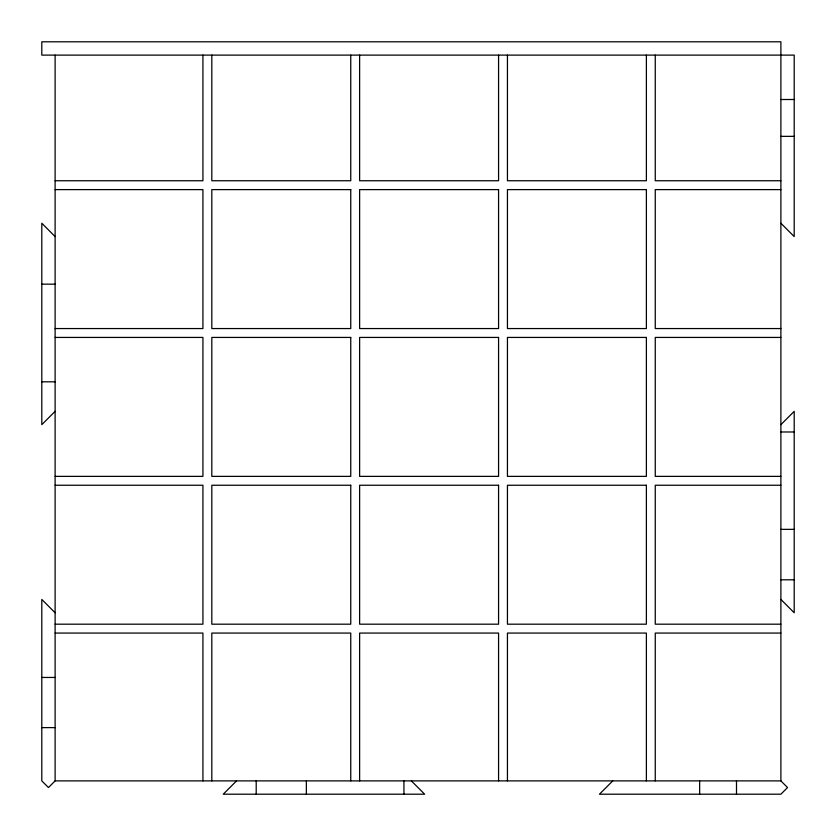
<?xml version="1.0" encoding="UTF-8"?>
<svg xmlns="http://www.w3.org/2000/svg" width="836" height="836" viewBox="0 0 836 836"><rect width="100%" height="100%" fill="white"/><g stroke="black" fill="none" stroke-linecap="round" stroke-linejoin="round"><path stroke-width="1.25" d="M55.113 411.343L41.8 424.657L41.8 223.243L55.113 236.557M612.757 780.887L599.443 794.2L780.887 794.2L787.543 787.543L780.887 780.887L55.113 780.887L48.457 787.543L41.8 780.887L41.8 599.443L55.113 612.757M236.557 780.887L223.243 794.2L424.657 794.2L411.343 780.887M780.887 424.657L794.2 411.343L794.2 612.757L780.887 599.443M780.887 99.505L794.2 99.505M780.887 136.352L794.2 136.352M55.113 180.743L202.929 180.743L202.929 55.113M780.887 180.743L655.257 180.743L655.257 55.113M55.113 189.615L202.929 189.615L202.929 328.558L55.113 328.558M780.887 189.615L655.257 189.615L655.257 328.558L780.887 328.558M41.8 284.167L55.113 284.167M55.113 337.43L202.929 337.43L202.929 476.374L55.113 476.374M780.887 337.43L655.257 337.43L655.257 476.374L780.887 476.374M41.8 381.822L55.113 381.822M780.887 431.982L794.2 431.982M55.113 485.246L202.929 485.246L202.929 624.189L55.113 624.189M780.887 485.246L655.257 485.246L655.257 624.189L780.887 624.189M780.887 529.355L794.2 529.355M780.887 579.797L794.2 579.797M55.113 633.071L202.929 633.071L202.929 780.887M780.887 633.071L655.257 633.071L655.257 780.887M41.8 677.453L55.113 677.453M41.8 727.613L55.113 727.613M780.887 223.243L794.2 236.557L794.2 55.113L41.8 55.113L41.8 41.8L780.887 41.8L780.887 780.887M736.495 780.887L736.495 794.2M699.648 780.887L699.648 794.2M646.385 55.113L646.385 180.743L507.442 180.743L507.442 55.113M646.385 780.887L646.385 633.071L507.442 633.071L507.442 780.887M498.57 55.113L498.57 180.743L359.626 180.743L359.626 55.113M498.57 780.887L498.57 633.071L359.626 633.071L359.626 780.887M403.934 780.887L403.934 794.2M350.754 55.113L350.754 180.743L211.811 180.743L211.811 55.113M350.754 780.887L350.754 633.071L211.811 633.071L211.811 780.887M306.363 780.887L306.363 794.2M256.203 780.887L256.203 794.2M55.113 55.113L55.113 780.887M350.754 189.615L211.811 189.615L211.811 328.558L350.754 328.558L350.754 189.615M498.57 189.615L359.626 189.615L359.626 328.558L498.57 328.558L498.57 189.615M646.385 189.615L507.442 189.615L507.442 328.558L646.385 328.558L646.385 189.615M350.754 337.43L211.811 337.43L211.811 476.374L350.754 476.374L350.754 337.43M498.57 337.43L359.626 337.43L359.626 476.374L498.57 476.374L498.57 337.43M646.385 337.43L507.442 337.43L507.442 476.374L646.385 476.374L646.385 337.43M350.754 485.246L211.811 485.246L211.811 624.189L350.754 624.189L350.754 485.246M498.57 485.246L359.626 485.246L359.626 624.189L498.57 624.189L498.57 485.246M646.385 485.246L507.442 485.246L507.442 624.189L646.385 624.189L646.385 485.246"/></g></svg>
